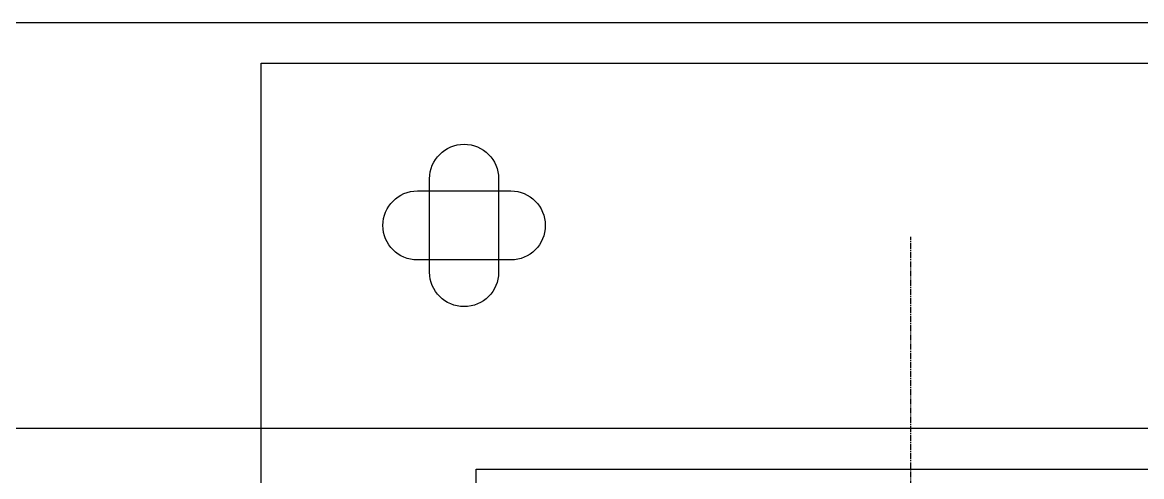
# Model space of a CAD drawing. Header units: millimetres. Extents: x 0 to 6126, y 0 to 4331.
# Drawn here: x 4022.6 to 4160.4, y 3719.8 to 3775.8 of the extents above; entities that cross this region are included whole.
import ezdxf

# ---------------------------------------------------------------- set-up
doc = ezdxf.new("R2010")
doc.units = ezdxf.units.MM
doc.linetypes.add('AXES2', pattern=[1.125, 0.75, -0.125, 0.125, -0.125])
doc.layers.add('AXE', color=80, linetype='AXES2')
doc.layers.add('CNC', color=7, linetype='Continuous')

# ---------------------------------------------------------------- blocks, each defined once
blk = doc.blocks.new('NCS250')
at = {"color": 1}
blk.add_lwpolyline([(238.95, 18.54), (131.95, 18.54), (131.95, 125.54), (238.95, 125.54)], close=True, dxfattribs=at)
at = {"layer": 'AXE'}
blk.add_line((119.77, 72.04), (267.54, 72.04), dxfattribs=at)
blk = doc.blocks.new('ovan8.5x20')
at = {"layer": 'CNC', "color": 2, "lineweight": -3}
for p, q in [((5.75, 4.25), (-5.75, 4.25)), ((-5.75, -4.25), (5.75, -4.25))]:
    blk.add_line(p, q, dxfattribs=at)
for centre, start, end in [((-5.75, 0), 90, 270), ((5.75, 0), 270, 90)]:
    blk.add_arc(centre, 4.25, start, end, dxfattribs=at)

msp = doc.modelspace()

# ---------------------------------------------------------------- linework, layer by layer
at = {"color": 8, "ltscale": 3}
msp.add_lwpolyline([(3859.51, 3775.76), (4331.01, 3775.76), (4331.01, 3725.76), (3859.51, 3725.76)], close=True, dxfattribs=at)
at = {"ltscale": 3}
msp.add_lwpolyline([(4052, 3770.76), (4212, 3770.76), (4212, 2627.76), (4052, 2627.76)], close=True, dxfattribs=at)

# ---------------------------------------------------------------- block references
at = {"rotation": 90}
msp.add_blockref('NCS250', (4204.03, 3481.82), dxfattribs=at)
at = {"layer": 'CNC', "lineweight": -3, "xscale": -1}
for rotation in [90, 180]:
    msp.add_blockref('ovan8.5x20', (4077, 3750.76), dxfattribs=dict(at, rotation=rotation))

doc.saveas('drawing.dxf')
